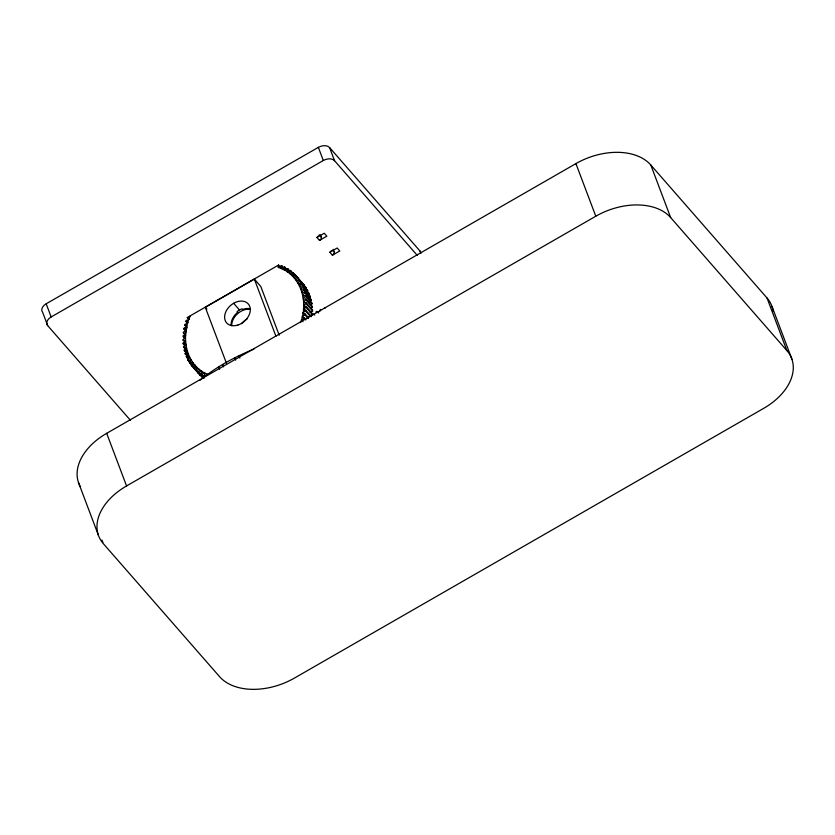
<?xml version="1.0" encoding="UTF-8"?>
<svg xmlns="http://www.w3.org/2000/svg" width="835" height="835" viewBox="0 0 835 835"><rect width="100%" height="100%" fill="white"/><g stroke="black" fill="none" stroke-linecap="round" stroke-linejoin="round"><path stroke-width="1.25" d="M184.66 338.519L183.105 335.774L185.694 334.271M309.921 315.755L312.488 314.701L306.027 307.311L306.08 306.414L303.596 306.111M312.488 314.701L312.541 313.793L306.08 306.414M185.892 332.455L186.007 331.537M185.798 335.67L183.376 332.904L183.491 331.986L186.132 330.629M310.484 316.632L305.641 311.09L305.756 310.182L303.355 309.722M185.568 330.931L183.961 329.084L184.138 328.165L186.81 326.944M280.195 266.876L278.587 265.039L278.076 267.325C300.84 274.057 308.94 302.051 300.517 322.623M308.23 318.615L304.994 314.92L305.172 314.002L302.855 313.365M319.617 311.664L320.003 309.931L320.964 309.524M187.217 327.998L184.796 325.233L185.046 324.304L187.739 323.249M302.113 317.06L304.326 317.853L304.086 318.772L301.393 319.836L303.001 321.684M281.186 268.526L281.938 265.916L281.165 265.613L278.869 267.607M187.52 323.208L185.902 321.36L186.205 320.431L188.919 319.534M204.993 373.13L204.074 375.729L204.805 376.094L207.195 374.216M284.14 269.955L285.059 267.346L284.328 266.981L281.938 268.86M207.946 374.56C185.203 365.542 180.496 335.91 190.37 315.745M204.356 377.764L201.12 374.07L202.216 371.481M286.916 271.605L288.002 269.006L287.313 268.588L284.85 270.342M203.208 377.723L198.365 372.18L199.648 369.665M289.526 273.473L290.768 270.895L290.121 270.425L287.584 272.053M197.206 367.546L195.797 370.082L196.392 370.604L198.991 369.112M291.926 275.54L293.336 273.003L292.741 272.481L290.142 273.964M194.993 365.281L193.449 367.765L193.991 368.339L196.632 366.993M294.139 277.805L295.684 275.31L295.141 274.736L292.5 276.082M196.089 366.523L194.482 364.676L191.799 365.876L191.309 365.26L193 362.818M296.133 280.257L297.824 277.825L297.333 277.199L294.651 278.399M192.541 362.181L189.837 363.225L189.399 362.557L191.225 360.188M296.592 280.904L299.295 279.861L299.734 280.518L297.907 282.888L299.514 284.735M189.722 362.244L187.729 359.687L189.681 357.39M299.452 285.685L301.404 283.389L301.028 282.689L298.314 283.576M188.23 359.238L186.299 356.649L188.376 354.447M300.757 288.639L302.834 286.426L302.51 285.685L299.796 286.405M187.802 357.015L185.12 353.466L187.301 351.358M301.821 291.728L304.013 289.62L303.752 288.837L301.049 289.39M309.013 298.408L310.474 297.01L310.213 296.227L303.752 288.837M186.81 353.716L184.191 350.136L186.487 348.132M302.646 294.943L304.942 292.939L304.744 292.135L302.051 292.521M309.868 301.665L311.392 300.329L311.194 299.525L304.744 292.135M308.292 317.321L309.138 316.611M200.139 380.207C216.14 366.868 234.75 356.983 253.944 349.061M186.09 350.303L183.533 346.692L185.902 344.803M303.23 298.272L305.6 296.383L305.464 295.548L302.813 295.767M310.474 305.036L312.06 303.773L311.925 302.938L305.464 295.548M184.806 345.847L183.126 343.143L185.579 341.369M303.554 301.706L306.007 299.942L305.934 299.076L303.335 299.128M310.829 308.512L312.467 307.332L312.394 306.466L305.934 299.076M249.884 308.668A14.372 10.5 -41.2 0 0 243.402 309.2L242.651 309.545L242.004 308.804L239.447 309.942L237.098 311.622L237.745 312.363L237.056 312.854A14.372 10.5 -41.2 0 0 231.086 324.992M201.12 374.07L201.82 374.487L204.283 372.734M318.417 235.877A2.87 2.098 -41.2 0 1 316.903 237.464L319.492 240.417L320.108 240A2.87 2.108 -40.7 0 0 321.298 237.568L320.41 234.969M311.998 314.451L312.895 313.835L314.774 315.077M185.516 337.851L182.98 339.501L184.608 342.225M303.596 302.583L306.142 302.698L306.153 303.585L303.616 305.224L305.234 307.071M310.077 312.614L312.603 310.975L312.603 310.088L306.142 302.698M198.365 372.18L199.012 372.661L201.548 371.032M306.027 307.311L303.439 308.814L305.057 310.662M130.406 420.276L47.668 325.608L42.7 312.457A8.621 5.678 -20.7 0 1 46.186 303.794L318.354 147.357A8.621 5.678 -20.7 0 1 329.585 147.565L419.995 251.011A8.621 5.678 -20.7 0 1 420.746 252.306M47.668 325.608A8.621 5.678 -20.7 0 1 51.154 316.956L323.322 160.508A8.621 5.678 -20.7 0 1 334.553 160.717L417.281 255.385M316.903 237.464L324.262 233.236L326.84 236.19L319.492 240.417M188.877 319.377L187.27 317.53L278.587 265.039M226.462 363.288L205.295 307.27L254.341 279.088L260.791 286.468L279.203 335.19M329.825 252.243L337.173 248.016L339.761 250.97L332.403 255.197L329.825 252.243A2.87 2.098 -41.2 0 0 331.328 250.657M80.525 486.972A57.5 37.878 -20.7 0 1 106.682 433.323L575.92 163.608A57.5 37.878 -20.7 0 1 650.789 164.986L767.021 297.991A57.5 37.878 -20.7 0 1 773.179 311.445M126.565 485.939L595.793 216.223A57.5 37.878 -20.7 0 1 670.672 217.591L786.904 350.606A57.5 37.878 -20.7 0 1 763.691 408.346L294.463 678.062A57.5 37.878 -20.7 0 1 219.595 676.694L103.352 543.679A57.5 37.878 -20.7 0 1 126.565 485.939L106.682 433.323M315.922 311.977L316.862 311.455L318.479 312.989M305.641 311.09L303.001 312.457L304.618 314.304M304.994 314.92L302.322 316.131L305.547 319.826M188.105 360.396L190.818 359.509M324.168 308.365L325.149 308.063M186.623 357.39L189.336 356.67M185.38 354.238L188.084 353.685M184.389 350.95L187.082 350.564M183.669 347.527L186.32 347.318M183.199 343.999L185.798 343.957M182.99 340.377L185.537 340.503M183.053 336.672L185.537 336.964M183.376 332.904L185.777 333.363M183.961 329.084L186.278 329.71M184.796 325.233L187.019 326.026M185.902 321.36L188.011 322.32M187.27 317.53L189.253 318.605M299.786 280.393L292.741 272.481M202.258 377.472L202.853 377.994L189.399 362.557M301.602 282.126L302.145 282.7M199.899 375.155L200.442 375.729L191.309 365.26M319.241 234.771L321.172 236.983M332.8 250.291L334.094 251.763A2.87 2.098 -41.2 0 1 332.403 255.197M295.141 274.736L304.284 285.215L303.794 284.589M293.336 273.003L306.195 287.908L299.734 280.518M290.768 270.895L294.807 275.519M301.028 282.689L307.864 290.778L301.404 283.389M290.121 270.425L291.739 272.273M288.002 269.006L289.62 270.853M302.51 285.685L309.294 293.816L302.834 286.426M287.313 268.588L289.735 271.365M285.059 267.346L286.676 269.194M284.328 266.981L285.935 268.828M304.013 289.62L310.474 297.01M281.938 265.916L284.359 268.693M304.942 292.939L311.392 300.329M305.6 296.383L312.06 303.773M306.007 299.942L312.467 307.332M306.153 303.585L312.603 310.975M305.756 310.182L311.413 316.642M305.172 314.002L308.407 317.697M304.326 317.853L305.944 319.701M233.643 303.293L239.447 309.942M205.295 307.27L206.913 309.117M184.138 328.165L185.746 330.013M183.126 343.143L184.733 344.991M183.533 346.692L185.954 349.468M184.191 350.136L186.612 352.913M185.12 353.466L187.541 356.232M186.299 356.649L187.917 358.497M201.82 374.487L204.241 377.263M187.729 359.687L191.758 364.31M199.012 372.661L203.855 378.203M197.77 372.65L198.26 373.266M772.041 306.602L791.924 359.207M767.021 297.991L786.904 350.606M650.789 164.986L670.672 217.591M575.92 163.608L595.793 216.223M419.995 251.011L420.892 253.402M329.585 147.565L334.553 160.717M318.354 147.357L323.322 160.508M333.175 249.341L334.094 251.763M254.341 279.088L275.967 336.317M238.956 355.689L239.854 358.069M234.781 357.756L235.679 360.146M222.621 364.467L223.519 366.847M218.697 366.868L219.605 369.247M46.186 303.794L51.154 316.956M101.995 540.099L102.903 542.489M78.459 482.463L98.342 535.068M241.586 323.688A14.372 10.5 -41.2 0 1 247.202 318.813M231.733 325.733A14.372 10.5 -41.2 0 1 250.531 309.399M237.985 325.013A14.372 10.5 -41.2 0 0 248.319 303.982A14.372 10.5 -41.2 0 0 226.087 311.236A14.372 10.5 -41.2 0 0 237.985 325.013"/></g></svg>
